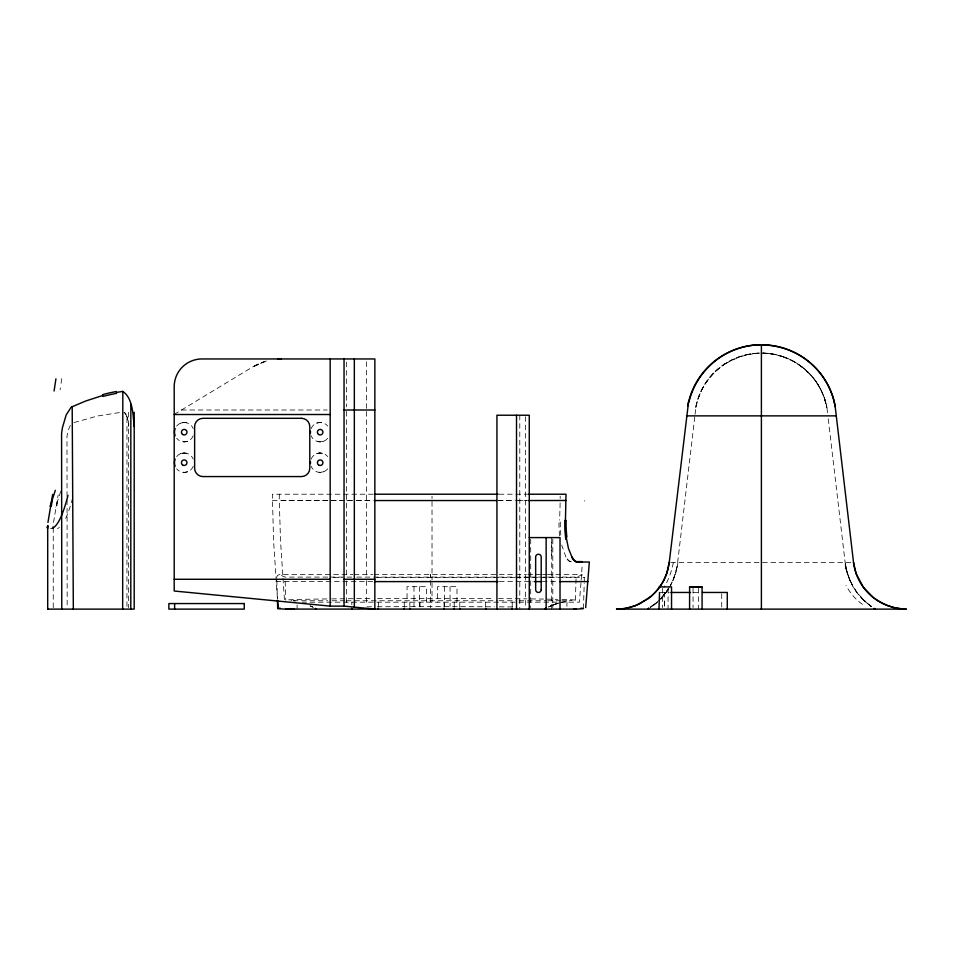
<?xml version="1.0" encoding="UTF-8"?>
<svg xmlns="http://www.w3.org/2000/svg" width="954" height="954" viewBox="0 0 954 954"><rect width="100%" height="100%" fill="white"/><g stroke="black" fill="none" stroke-linecap="round" stroke-linejoin="round"><path stroke-width="0.72" stroke-dasharray="4.77 3.58" d="M53.245 607.65L53.245 525.594L53.245 528.337L50.479 528.337M126.942 606.434L126.965 416.648A11.985 11.424 1.8 0 0 125.057 412.832M430.564 577.098L430.564 574.618L430.564 607.674M551.698 555.466L551.698 539.082M664.521 606.339L664.521 600.793M560.129 502.949L559.64 520.192M575.369 600.185L576.109 577.098L582.763 574.821L584.265 576.359L584.277 581.821M583.431 608.521L584.23 583.299M581.165 580.187L582.226 564.47M580.974 582.894L579.388 602.177L302.382 602.177M694.774 416.838L677.567 563.134L675.635 572.782L671.843 582.727M695.084 414.286L695.895 407.382A66.661 66.661 0 0 1 826.891 407.346L827.714 414.286M53.507 522.458L58.158 495.043M276.696 577.361L277.447 575.429L279.355 574.618L352.825 574.618M676.791 568.012L674.049 577.587L670.793 584.79M675.313 573.879L675.05 574.713M698.519 397.603L698.877 396.602M701.107 391.295C707.284 378.178 717.861 367.207 730.728 360.552A66.613 66.458 0.8 0 1 749.307 354.244M669.684 586.805L672.105 582.178M668.313 588.94L666.357 591.921M70.357 425.401L68.175 430.29L66.983 436.061L67.174 606.41M669.279 587.485L660.705 598.683M666.774 591.349L660.24 599.16L666.166 592.195M663.889 595.117L664.759 594.044M650.89 606.911L658.999 600.34M657.115 602.105L655.028 603.858M650.759 606.911L656.447 602.689M652.274 605.957L650.497 607.149M174.2 414.418L252.595 366.968L265.212 361.375M725.624 363.498L739.863 356.653L754.805 353.409A66.458 66.267 0 0 1 759.837 353.111M561.632 602.332L568.143 600.746M549.707 606.422L548.478 607.006L551.65 605.551M549.921 606.315L549.277 606.613L554.393 604.478L552.915 605.039M550.565 606.028L551.436 605.647M554.393 604.478L551.901 605.456L553.535 604.8M553.833 604.693L556.778 603.667M552.748 605.11L557.947 603.31L557.1 603.56M266.416 360.994L252.595 366.968A55.499 55.499 0 0 1 264.592 361.53M554.918 604.287L555.8 603.989M74.018 422.562L97.57 416.004L120.574 412.402M556.182 603.858L558.173 603.238M556.242 603.846L559.962 602.749M187.771 441.213L184.194 441.893L180.628 441.213M316.597 423.147L320.174 422.467L323.74 423.147M187.771 471.729L184.194 472.409L180.628 471.729M323.74 441.213L320.174 441.893L316.597 441.213L318.397 441.726M323.74 471.729L320.174 472.409L316.597 471.729M180.628 423.147L184.194 422.467L187.771 423.147L185.97 422.622M180.628 453.675L184.194 452.995L187.771 453.675L185.97 453.15M316.597 453.675L320.174 452.995L323.74 453.675L321.939 453.15M749.295 354.196L750.87 353.922M182.429 422.622L184.194 422.467M182.429 453.15L184.194 452.995M318.397 453.15L320.174 452.995M181.498 410.005L327.198 410.005M373.241 494.22L272.343 494.22L273.595 541.097L277.471 599.279M499.133 494.22L527.717 494.22M279.283 494.22L279.283 500.48L328.295 500.48M331.229 500.48L341.985 500.48M346.815 500.48L351.74 500.48M356.76 500.48L372.287 500.48M498.477 500.48L515.363 500.48M518.38 500.48L527.121 500.48M272.343 500.54L330.012 500.54M331.372 500.54L373.241 500.54M497.833 500.54L514.504 500.54M515.935 500.54L527.24 500.54M670.722 562.586L852.065 562.586M354.113 574.618L372.704 574.618M374.087 574.618L526.489 574.618M527.896 574.618L541.323 574.618M542.599 574.618L546.237 574.618M547.441 574.618L581.773 574.618M327.651 577.098L285.019 577.098L279.355 574.618M330.203 577.098L352.694 577.098M356.772 577.098L528.301 577.098M530.913 577.098L535.969 577.098M538.402 577.098L540.763 577.098M543.064 577.098L545.294 577.098M547.465 577.098L557.196 577.098M562.133 577.098L576.109 577.098M333.578 577.361L342.104 577.361M376.782 577.361L514.755 577.361M516.174 577.361L584.42 577.361M276.016 581.606L373.169 581.606M499.407 581.606L533.119 581.606M542.337 581.606L558.543 581.606M660.287 592.458L669.183 592.458M693.129 592.458L699.342 592.458M293.188 600.746L327.699 600.758M331.992 600.758L344.847 600.758M346.278 600.758L497.714 600.758M499.133 600.758L516.281 600.758M519.143 600.758L546.284 600.758M547.715 600.758L560.57 600.758M562.001 600.758L567.713 600.758M293.415 600.758L295.263 601.008M782.829 356.629L772.036 353.934L762.711 353.135A66.685 66.685 0 0 1 826.868 407.346L823.91 396.602M783.246 356.772L789.053 359.098A66.708 66.673 -29.8 0 1 795.386 362.389L804.914 369.246L812.057 376.425M782.924 356.653L793.585 361.375L800.406 365.692M309.919 605.742L312.077 606.72M310.551 606.028L312.518 606.935M311.242 606.339L312.447 606.899M310.98 606.219L313.401 607.376M123.972 412.39L124.819 412.999M871.014 606.303L871.515 606.661L863.811 600.4L871.014 606.303L869.976 605.563M867.758 603.858L857.026 592.732M863.597 600.197L858.767 594.962M864.324 600.889C853.747 591.075 846.878 577.444 845.22 563.134L828.012 416.838M857.229 592.994L851.612 584.063M856.835 592.47L850.3 581.356L847.426 573.688M815.825 381.266L821.68 391.295M565.949 557.076L561.727 545.08M850.3 581.356L846.091 568.465M127.299 417.709A22.216 20.594 19.5 0 0 126.93 416.659A22.216 20.678 17.5 0 1 127.371 417.685L128.647 426.474M824.566 398.474L826.891 407.346M847.319 573.33L847.033 572.34M846.985 572.161L846.675 570.993M846.627 570.826L846.389 569.824M846.305 569.466L845.22 563.134M284.435 599.601L280.536 541.061L279.283 500.48M285.163 581.463L285.759 600.185M276.791 580.247L277.387 598.79M721.725 593.853L721.725 609.117M698.602 588.368L698.602 609.236M693.057 588.368L693.057 607.603M668.074 588.368L668.074 609.081M664.521 592.458L664.521 609.117M662.529 588.368L662.529 607.603M566.938 602.177L566.938 606.339M560.177 496.175L560.177 498.525M552.807 539.082L552.807 607.626M551.698 537.591L551.698 609.117M530.71 539.082L530.71 607.626M525.547 416.707L525.547 607.638M519.787 415.228L519.787 609.117M512.215 602.177L512.215 606.947M485.669 602.177L485.669 609.117M459.768 602.177L459.768 609.117M457.002 602.177L457.002 586.674L437.576 586.674L437.576 602.177M454.223 602.177L454.223 609.117M450.061 586.674L450.061 606.339M444.504 586.674L444.504 606.339M444.051 602.177L444.051 606.947M432.019 496.175L432.019 498.56M432.019 501.565L432.019 579.841M432.019 582.894L432.019 602.177M426.474 602.177L426.474 586.674L407.048 586.674L407.048 602.177M419.998 602.177L419.998 609.117M419.533 586.674L419.533 606.339M413.988 586.674L413.988 606.339M409.826 602.177L409.826 606.947M404.269 602.177L404.269 609.117M378.368 602.177L378.368 606.947M366.539 361.864L366.539 408.539M366.539 411.484L366.539 577.778M366.539 580.724L366.539 605.408M351.823 602.177L351.823 604.776M346.612 362.138L346.612 406.809M346.612 411.317L346.612 576.621M346.612 580.962L346.612 604.681M297.099 604.955L297.099 609.117M128.647 412.271L128.647 607.686M124.652 412.867A11.639 10.84 17.3 0 1 126.775 416.695M61.807 378.619A164.458 3.399 -81.3 0 1 61.032 383.651M60.376 387.896A164.458 3.399 -81.3 0 1 60.066 389.84M72.587 498.095A164.458 27.38 -88.3 0 1 64.574 520.538M59.422 527.407A164.458 27.38 -88.3 0 1 57.55 528.516M56.942 505.978A160.105 3.399 -80.1 0 1 57.812 499.848M53.15 526.119A160.105 4.019 -79.1 0 1 52.518 527.657M60.794 491.227A159.89 6.642 -74.8 0 1 55.451 507.146M559.628 535.778A54.927 28.167 -87.9 0 1 559.08 520.168M571.088 561.787A21.751 8.467 87.3 0 1 565.877 557.351M571.088 561.727A21.751 8.264 86 0 1 566.032 556.766M560.833 535.158A54.927 26.903 -88.2 0 1 560.344 520.216M584.659 500.767A152.735 7.465 0.2 0 1 584.277 501.088M561.942 599.446A144.805 1.777 0 0 1 569.371 600.698M291.733 600.698A144.805 1.777 0 0 1 291.006 600.662M288.68 599.839A144.805 1.777 0 0 1 327.472 598.945M331.575 598.897A144.805 1.777 0 0 1 372.382 598.563M377.569 598.54A144.805 1.777 0 0 1 493.731 598.599M498.584 598.623A144.805 1.777 0 0 1 526.93 598.862M530.925 598.909A144.805 1.777 0 0 1 543.53 599.076M546.845 599.136A144.805 1.777 0 0 1 557.84 599.351M366.885 606.816A152.878 1.872 0 0 1 372.048 606.792M377.283 606.756A152.878 1.872 0 0 1 494.267 606.816M499.336 606.839A152.878 1.872 0 0 1 515.542 606.959M193.233 435.751A9.707 9.707 0 0 1 176.657 438.303M176.657 426.056A9.707 9.707 0 0 1 193.233 428.608M193.233 466.279A9.707 9.707 0 0 1 176.657 468.819M176.657 456.584A9.707 9.707 0 0 1 193.233 459.124M327.711 438.303A9.707 9.707 0 0 1 311.135 435.751M311.135 428.608A9.707 9.707 0 0 1 327.711 426.056M327.711 468.819A9.707 9.707 0 0 1 311.135 466.279M311.135 459.124A9.707 9.707 0 0 1 327.711 456.584M845.983 569.359A49.751 40.128 86.8 0 1 844.922 563.17M862.535 604.335A55.201 40.521 83.8 0 1 845.983 585.351M673.357 562.419A51.003 33.664 -79.1 0 1 663.853 587.569M677.817 563.17A42.966 29.538 -84 0 1 675.718 573.378M663.853 595.01A57.001 34.869 -75.7 0 1 663.185 595.809M663.316 596.512A79.659 57.455 -87.1 0 1 660.872 599.112M657.473 602.296A79.659 57.455 -87.1 0 1 650.568 607.448M670.972 584.957A57.252 40.593 -85.3 0 1 670.59 585.649M668.36 589.369A57.252 40.593 -85.3 0 1 666.286 592.374M674.609 576.443A48.451 33.831 -84.5 0 1 672.272 582.119M846.258 568.417A41.797 28.071 83.8 0 1 845.399 563.11M851.815 583.848A48.511 33.473 84.1 0 1 847.712 573.724M871.085 606.1A81.15 58.099 86.1 0 1 863.704 599.971M695.919 407.346A66.685 66.685 0 0 1 761.399 353.063M695.693 407.31A66.482 66.458 47.4 0 1 725.541 363.379M800.323 365.811A66.494 66.088 67.9 0 1 826.713 407.382M763.224 353.052A66.518 66.41 -4.5 0 1 783.258 356.724"/><path stroke-width="1.43" d="M47.7 609.117L47.7 525.582L47.7 528.337M122.661 609.117L122.816 391.414C133.095 398.414 132.892 414.954 134.204 426.474M130.793 609.117L130.841 404.448M528.623 494.22L565.996 494.22L565.448 520.395M585.684 607.603L589.345 562.025L577.492 562.025M669.279 562.288L666.763 573.235M47.95 522.422L52.649 494.47M669.136 563.361L688.585 401.813M669.04 564.041L667.836 569.741M667.645 570.432C664.497 581.666 657.509 591.766 648.124 598.683M666.572 573.795L664.067 579.674M663.769 580.27L662.458 582.655M662.112 583.24L658.809 588.129M658.415 588.642L656.805 590.609M656.388 591.075L651.606 595.868M651.165 596.25L640.504 603.381M647.766 598.933L635.543 605.575M647.945 608.783L648.982 608.151L647.826 608.855M544.806 608.95L546.165 608.187M545.104 608.783L546.284 608.127M102.71 395.505L85.741 401.002L71.168 407.191L66.16 414.978L62.427 427.714L61.581 433.426L61.771 609.117M640.158 603.548L638.858 604.18M638.154 604.502L634.589 605.933M635.221 605.707L626.671 608.127M633.885 606.184L629.843 607.412M629.449 607.507L626.277 608.199M626.396 608.187L625.764 608.294M116.388 392.404L122.816 391.414M625.86 608.282L623.57 608.64M624.822 608.461L619.432 609.034M575.632 609.117L576.216 609.081A152.878 1.872 0 0 0 580.855 608.175M622.676 608.747L621.137 608.914M620.744 608.938L616.856 609.117M619.229 609.046L616.487 609.117L906.3 609.117L904.583 609.081M573.569 609.117L575.357 609.081M344.048 410.005L374.862 410.005M174.2 414.513L330.167 414.513M686.51 415.872L836.276 415.872M374.731 494.22L498.083 494.22M565.996 500.48L528.623 500.54M374.731 500.54L496.545 500.54M529.267 537.591L560.022 537.591L560.022 609.117M576.192 561.608L582.429 561.608M174.2 579.269L330.167 579.269M344.048 579.269L374.862 579.269M374.6 581.606L497.988 581.606M534.347 581.606L541.001 581.606M559.903 581.606L588.034 581.606M659.071 586.889L671.533 586.889L671.544 609.081M689.599 587.044L702.061 587.044M659.536 592.458L658.976 609.117M670.912 592.458L690.553 592.458M702.526 592.458L727.282 592.458L727.282 609.117M330.167 606.124L344.048 606.124L374.839 609.105L374.862 358.954L201.95 358.954A27.749 27.749 0 0 0 174.2 386.704L174.2 591.015L330.167 606.124L330.167 358.954M47.867 609.117L134.192 609.117L134.204 412.271M280.249 608.175A152.878 1.872 0 0 0 284.9 609.081L576.216 609.081M294.524 609.093L285.651 609.081M285.771 609.081L287.559 609.117M905.93 609.117L903.557 609.046M904.38 609.081L899.467 608.676M903.355 609.034L893.338 607.507M899.217 608.64L896.51 608.199M896.116 608.127L887.566 605.707M893.051 607.436L882.629 603.548M887.244 605.575L877.811 600.841M882.283 603.381L872.922 597.335M315.369 608.413L316.215 608.89M875.307 609.057L874.186 608.39M875.2 608.998L874.591 608.64M877.465 600.615L875.021 598.933M873.924 598.122L863.346 587.282L856.215 573.795M872.576 597.049C862.499 588.833 855.655 576.812 853.735 563.957M572.114 557.47L568.453 548.431L566.223 537.448M856.024 573.235L853.568 562.753L835.227 406.917M834.201 401.813L835.215 406.809M853.639 563.313L853.496 562.18M277.602 600.758L278.103 606.696M277.435 600.185L277.697 608.521M72.194 406.535L73.327 609.117M761.399 609.117L761.399 344.764A74.853 74.388 -68.9 0 0 688.943 401.896M702.072 609.236L702.072 586.889L689.599 586.889L689.587 609.236M546.153 537.591L546.153 609.117M529.267 609.117L529.267 415.228L496.927 415.228L496.927 609.117M516.519 415.228L516.519 609.117M512.215 608.247L512.215 609.117M485.669 608.247L485.669 609.117M459.768 608.247L459.768 609.117M454.223 608.247L454.223 609.117M444.051 608.247L444.051 609.117M409.826 608.247L409.826 609.117M404.269 608.247L404.269 609.117M378.368 608.247L378.368 609.117M354.328 358.954L354.328 607.126M351.823 608.247L351.823 609.117M344.048 358.954L344.048 606.124M174.63 603.56L174.63 609.117M102.972 396.435A152.902 148.132 -4.2 0 1 116.567 393.346M55.928 378.845A164.374 3.589 -81.5 0 1 54.08 391.033M67.984 495.329A164.374 28 -88.5 0 1 52.184 528.397M51.337 506.097A160.141 3.375 -80.1 0 1 52.208 499.908M47.593 526.179A160.141 3.983 -79.2 0 1 46.961 527.693M55.332 490.308A160.01 6.547 -75 0 1 50.061 506.324M102.472 394.682A152.89 149.969 -1.6 0 1 116.233 391.534M565.901 539.463A52.828 27.117 -87.9 0 1 564.84 520.371M577.492 562.192A23.266 9.063 87 0 1 572.03 557.804M577.492 562.121A23.266 8.836 85.7 0 1 572.185 557.148M566.891 537.042A53.209 26.08 -88.2 0 1 566.163 520.431M277.59 359.074A55.499 55.499 0 0 1 281.335 358.954M175.166 435.751A9.707 9.707 0 0 1 175.166 428.608M175.166 466.279A9.707 9.707 0 0 1 175.166 459.124M310.491 433.044A9.707 9.707 0 0 1 310.491 431.303M310.491 463.572A9.707 9.707 0 0 1 310.491 461.831M687.667 406.046A74.984 74.984 0 0 1 835.12 406.046M761.399 344.978A74.853 74.591 0 0 1 834.273 401.789M301.464 418.305L202.952 418.305A8.324 8.324 0 0 0 194.628 426.629L194.628 468.247A8.324 8.324 0 0 0 202.952 476.571L301.464 476.571A8.324 8.324 0 0 0 309.788 468.247L309.788 426.629A8.324 8.324 0 0 0 301.464 418.305M244.26 603.56L168.882 603.56L168.858 609.117L244.26 609.117L244.26 603.56M541.204 589.691L541.204 557.017A2.779 2.779 0 0 0 538.426 554.238A2.779 2.779 0 0 0 535.659 557.017L535.659 589.691A2.779 2.779 0 0 0 538.426 592.47A2.779 2.779 0 0 0 541.204 589.691M182.596 434.452A2.779 2.779 0 0 0 186.96 432.424A2.779 2.779 0 0 0 183.037 429.658A2.779 2.779 0 0 0 182.596 434.452M182.596 464.968A2.779 2.779 0 0 0 186.96 462.952A2.779 2.779 0 0 0 183.037 460.186A2.779 2.779 0 0 0 182.596 464.968M318.576 434.452A2.779 2.779 0 0 0 322.929 432.424A2.779 2.779 0 0 0 319.006 429.658A2.779 2.779 0 0 0 318.576 434.452M318.576 464.968A2.779 2.779 0 0 0 322.929 462.952A2.779 2.779 0 0 0 319.006 460.186A2.779 2.779 0 0 0 318.576 464.968"/></g></svg>
